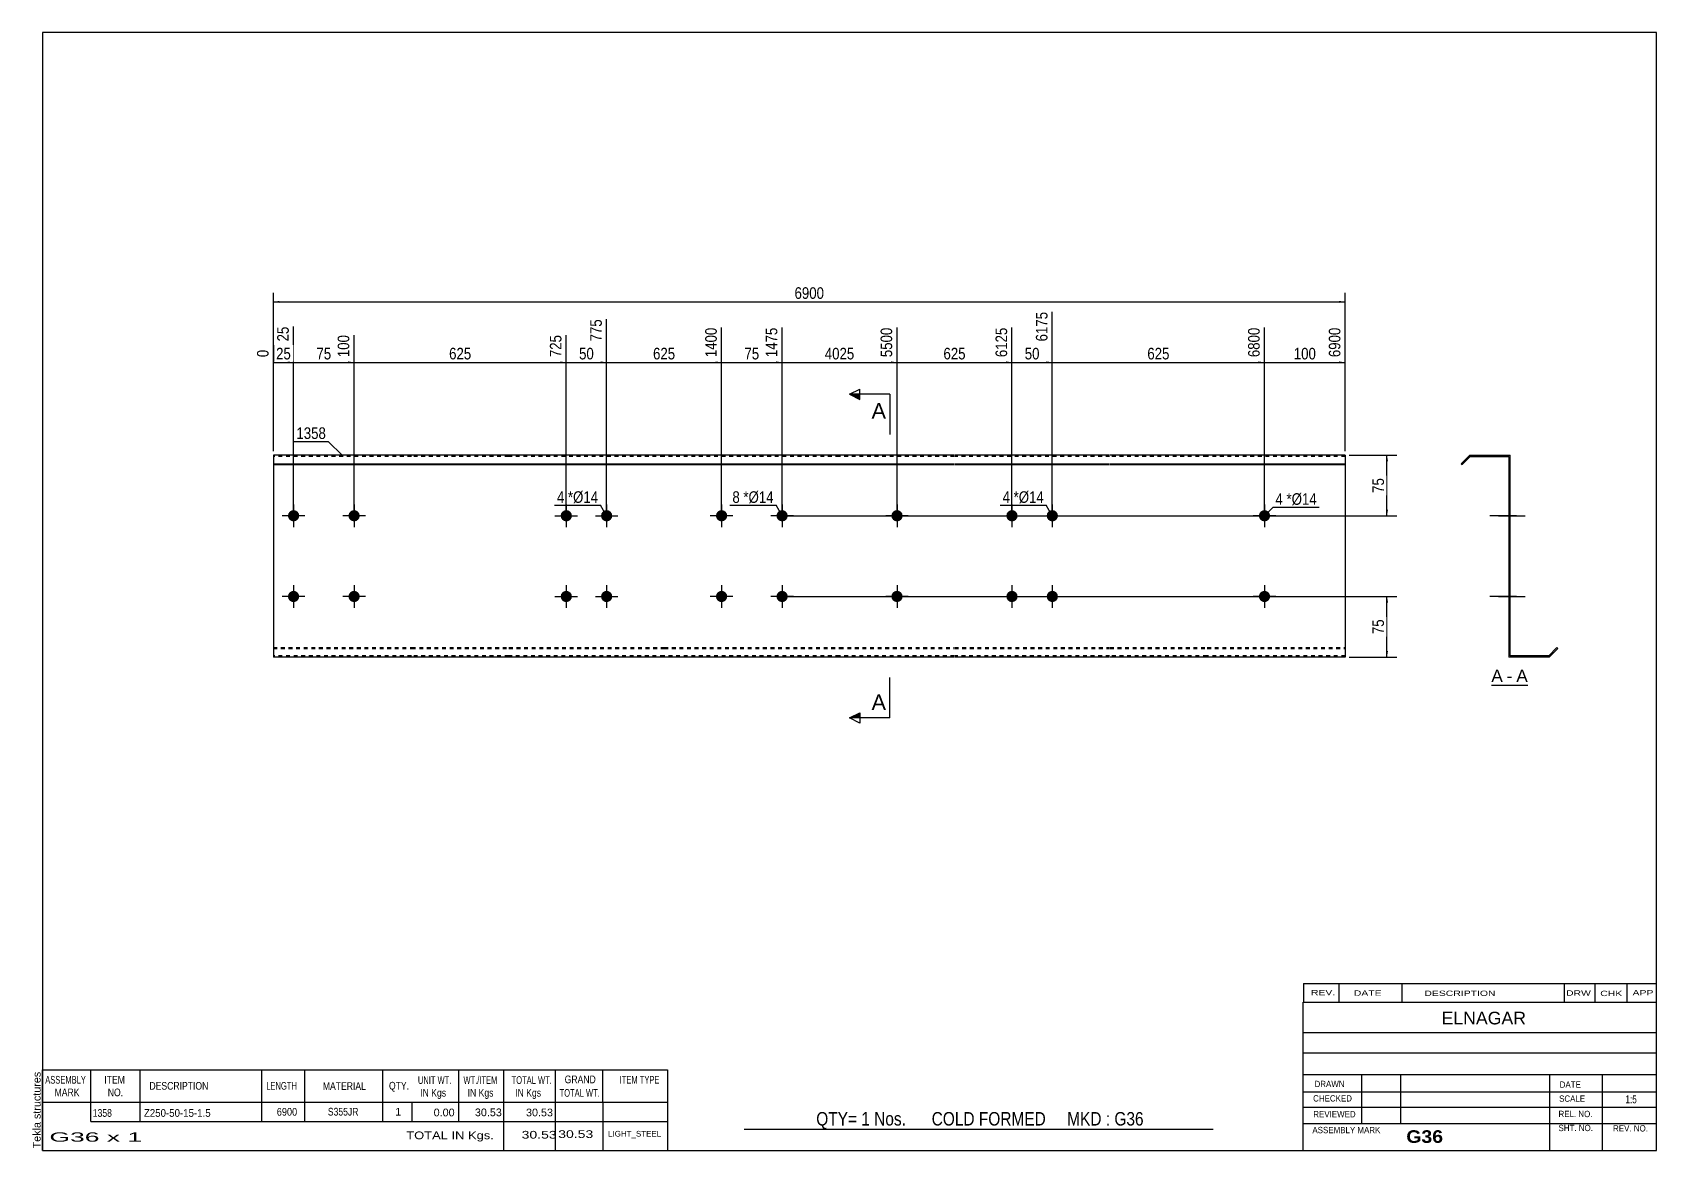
# Model space of a CAD drawing. Header units: millimetres. Extents: x -60 to 343, y -147 to 130.
import ezdxf

# ---------------------------------------------------------------- set-up
doc = ezdxf.new("R2010")
doc.units = ezdxf.units.MM
doc.linetypes.add('DXK_LINE_DOT1', pattern=[1.8814, 0.9407, -0.9407])
doc.styles.add('Arial', font='ARIAL.TTF', dxfattribs={"height": 0.2})
doc.styles.add('Arial Bold', font='ARIALBD.TTF', dxfattribs={"height": 0.2})
doc.styles.add('Arial Narrow', font='ARIALN.TTF', dxfattribs={"height": 0.2})

# ---------------------------------------------------------------- blocks, each defined once
blk = doc.blocks.new('Unknown-629090184-1647')
at = {"color": 5, "linetype": 'Continuous'}
for p, q in [((342.8, 129.75), (-57.2, 129.75)), ((-57.2, 129.75), (-57.2, -147.25)), ((342.8, -147.25), (342.8, 129.75)), ((-57.2, -147.25), (342.8, -147.25))]:
    blk.add_line(p, q, dxfattribs=at)
at = {"color": 174, "linetype": 'Continuous', "style": 'Arial'}
blk.add_text('Tekla structures', height=1.9102, rotation=90, dxfattribs=at).set_placement((-57.7, -146.75))
blk = doc.blocks.new('Unknown-629090184-12 - 1231')
at = {"color": 7, "linetype": 'Continuous'}
blk.add_line((301.86, -31.95), (310.89, -31.95), dxfattribs=at)
at = {"color": 0, "linetype": 'Continuous'}
blk.add_wipeout([(304.7, -31.2), (304.7, -28), (301.86, -28), (301.86, -31.2)], dxfattribs=at)
blk.add_wipeout([(307.08, -31.2), (307.08, -28), (305.66, -28), (305.66, -31.2)], dxfattribs=at)
at = {"color": 96, "linetype": 'Continuous', "style": 'Arial'}
blk.add_text('A', height=3.06, dxfattribs=at).set_placement((301.86, -31.2))
at = {"color": 0, "linetype": 'Continuous'}
blk.add_wipeout([(310.89, -31.2), (310.89, -28), (308.04, -28), (308.04, -31.2)], dxfattribs=at)
at = {"color": 96, "linetype": 'Continuous', "style": 'Arial'}
for s, p in [('A', (308.04, -31.2)), ('-', (305.66, -31.2))]:
    blk.add_text(s, height=3.06, dxfattribs=at).set_placement(p)
blk = doc.blocks.new('Bolt-629090184-1223 - 1203')
at = {"linetype": 'Continuous'}
for points in [[(6.4, 10, -1), (3.6, 10, -1)], [(127.48, 10, -1), (124.68, 10, -1)]]:
    blk.add_hatch(color=3, dxfattribs=at).paths.add_polyline_path(points)
at = {"color": 3, "linetype": 'Continuous'}
for p, q in [((5, 12.8), (5, 7.2)), ((126.08, 12.8), (126.08, 7.2)), ((7.8, 10), (2.2, 10)), ((128.88, 10), (123.28, 10))]:
    blk.add_line(p, q, dxfattribs=at)
blk = doc.blocks.new('Part-629090184-1218 - 1203')
at = {"color": 2, "linetype": 'Continuous'}
for p, q in [((0, 25), (0, -25)), ((34.19, 25), (0, 25)), ((58.29, 25), (34.29, 25)), ((96.78, 25), (58.39, 25)), ((140.27, 25), (96.88, 25)), ((168.76, 25), (140.37, 25)), ((207.25, 25), (168.86, 25)), ((231.35, 25), (207.35, 25)), ((265.64, 25), (231.45, 25)), ((265.64, 25), (265.64, -25)), ((0, 22.88), (34.19, 22.88)), ((0, 22.67), (34.19, 22.67)), ((34.29, 22.88), (58.29, 22.88)), ((34.29, 22.67), (58.29, 22.67)), ((58.39, 22.88), (96.78, 22.88)), ((58.39, 22.67), (96.78, 22.67)), ((96.88, 22.88), (140.27, 22.88)), ((96.88, 22.67), (140.27, 22.67)), ((140.37, 22.88), (168.76, 22.88)), ((140.37, 22.67), (168.76, 22.67)), ((168.86, 22.88), (207.25, 22.88)), ((168.86, 22.67), (207.25, 22.67)), ((207.35, 22.88), (231.35, 22.88)), ((207.35, 22.67), (231.35, 22.67)), ((231.45, 22.88), (265.64, 22.88)), ((231.45, 22.67), (265.64, 22.67)), ((34.19, -25), (0, -25)), ((58.29, -25), (34.29, -25)), ((96.78, -25), (58.39, -25)), ((140.27, -25), (96.88, -25)), ((168.76, -25), (140.37, -25)), ((207.25, -25), (168.86, -25)), ((231.35, -25), (207.35, -25)), ((265.64, -25), (231.45, -25))]:
    blk.add_line(p, q, dxfattribs=at)
at = {"color": 7, "linetype": 'DXK_LINE_DOT1'}
for p, q in [((34.19, 24.7), (0, 24.7)), ((58.29, 24.7), (34.29, 24.7)), ((96.78, 24.7), (58.39, 24.7)), ((140.27, 24.7), (96.88, 24.7)), ((168.76, 24.7), (140.37, 24.7)), ((207.25, 24.7), (168.86, 24.7)), ((231.35, 24.7), (207.35, 24.7)), ((265.64, 24.7), (231.45, 24.7)), ((0, -22.67), (34.19, -22.67)), ((0, -22.88), (34.19, -22.88)), ((34.29, -22.67), (58.29, -22.67)), ((34.29, -22.88), (58.29, -22.88)), ((58.39, -22.67), (96.78, -22.67)), ((58.39, -22.88), (96.78, -22.88)), ((96.88, -22.67), (140.27, -22.67)), ((96.88, -22.88), (140.27, -22.88)), ((140.37, -22.67), (168.76, -22.67)), ((140.37, -22.88), (168.76, -22.88)), ((168.86, -22.67), (207.25, -22.67)), ((168.86, -22.88), (207.25, -22.88)), ((207.35, -22.67), (231.35, -22.67)), ((207.35, -22.88), (231.35, -22.88)), ((231.45, -22.67), (265.64, -22.67)), ((231.45, -22.88), (265.64, -22.88)), ((34.19, -24.7), (0, -24.7)), ((58.29, -24.7), (34.29, -24.7)), ((96.78, -24.7), (58.39, -24.7)), ((140.27, -24.7), (96.88, -24.7)), ((168.76, -24.7), (140.37, -24.7)), ((207.25, -24.7), (168.86, -24.7)), ((231.35, -24.7), (207.35, -24.7)), ((265.64, -24.7), (231.45, -24.7))]:
    blk.add_line(p, q, dxfattribs=at)
blk = doc.blocks.new('Bolt-629090184-1219 - 1203')
at = {"linetype": 'Continuous'}
for points in [[(73.99, 10, -1), (71.19, 10, -1)], [(83.99, 10, -1), (81.19, 10, -1)], [(73.99, -10, -1), (71.19, -10, -1)], [(83.99, -10, -1), (81.19, -10, -1)]]:
    blk.add_hatch(color=3, dxfattribs=at).paths.add_polyline_path(points)
at = {"color": 3, "linetype": 'Continuous'}
for p, q in [((72.59, 12.8), (72.59, 7.2)), ((82.59, 12.8), (82.59, 7.2)), ((69.79, 10), (75.39, 10)), ((79.79, 10), (85.39, 10)), ((72.59, -7.2), (72.59, -12.8)), ((82.59, -7.2), (82.59, -12.8)), ((69.79, -10), (75.39, -10)), ((79.79, -10), (85.39, -10))]:
    blk.add_line(p, q, dxfattribs=at)
blk = doc.blocks.new('Bolt-629090184-1220 - 1203')
at = {"linetype": 'Continuous'}
for points in [[(21.4, -10, -1), (18.6, -10, -1)], [(112.48, -10, -1), (109.68, -10, -1)]]:
    blk.add_hatch(color=3, dxfattribs=at).paths.add_polyline_path(points)
at = {"color": 3, "linetype": 'Continuous'}
for p, q in [((20, -7.2), (20, -12.8)), ((111.08, -7.2), (111.08, -12.8)), ((22.8, -10), (17.2, -10)), ((113.88, -10), (108.28, -10))]:
    blk.add_line(p, q, dxfattribs=at)
blk = doc.blocks.new('Bolt-629090184-1221 - 1203')
at = {"linetype": 'Continuous'}
for points in [[(21.4, 10, -1), (18.6, 10, -1)], [(112.48, 10, -1), (109.68, 10, -1)]]:
    blk.add_hatch(color=3, dxfattribs=at).paths.add_polyline_path(points)
at = {"color": 3, "linetype": 'Continuous'}
for p, q in [((20, 12.8), (20, 7.2)), ((111.08, 12.8), (111.08, 7.2)), ((22.8, 10), (17.2, 10)), ((113.88, 10), (108.28, 10))]:
    blk.add_line(p, q, dxfattribs=at)
blk = doc.blocks.new('Bolt-629090184-1222 - 1203')
at = {"linetype": 'Continuous'}
for points in [[(6.4, -10, -1), (3.6, -10, -1)], [(127.48, -10, -1), (124.68, -10, -1)]]:
    blk.add_hatch(color=3, dxfattribs=at).paths.add_polyline_path(points)
at = {"color": 3, "linetype": 'Continuous'}
for p, q in [((5, -7.2), (5, -12.8)), ((126.08, -7.2), (126.08, -12.8)), ((7.8, -10), (2.2, -10)), ((128.88, -10), (123.28, -10))]:
    blk.add_line(p, q, dxfattribs=at)
blk = doc.blocks.new('Bolt-629090184-1224 - 1203')
at = {"linetype": 'Continuous'}
for points in [[(184.45, 10, -1), (181.65, 10, -1)], [(194.45, 10, -1), (191.65, 10, -1)], [(184.45, -10, -1), (181.65, -10, -1)], [(194.45, -10, -1), (191.65, -10, -1)]]:
    blk.add_hatch(color=3, dxfattribs=at).paths.add_polyline_path(points)
at = {"color": 3, "linetype": 'Continuous'}
for p, q in [((183.05, 12.8), (183.05, 7.2)), ((193.05, 12.8), (193.05, 7.2)), ((180.25, 10), (185.85, 10)), ((190.25, 10), (195.85, 10)), ((183.05, -7.2), (183.05, -12.8)), ((193.05, -7.2), (193.05, -12.8)), ((180.25, -10), (185.85, -10)), ((190.25, -10), (195.85, -10))]:
    blk.add_line(p, q, dxfattribs=at)
blk = doc.blocks.new('Bolt-629090184-1225 - 1203')
at = {"linetype": 'Continuous'}
for points in [[(155.96, -10, -1), (153.16, -10, -1)], [(247.04, -10, -1), (244.24, -10, -1)]]:
    blk.add_hatch(color=3, dxfattribs=at).paths.add_polyline_path(points)
at = {"color": 3, "linetype": 'Continuous'}
for p, q in [((154.56, -7.2), (154.56, -12.8)), ((245.64, -7.2), (245.64, -12.8)), ((157.36, -10), (151.76, -10)), ((248.44, -10), (242.84, -10))]:
    blk.add_line(p, q, dxfattribs=at)
blk = doc.blocks.new('Bolt-629090184-1226 - 1203')
at = {"linetype": 'Continuous'}
for points in [[(155.96, 10, -1), (153.16, 10, -1)], [(247.04, 10, -1), (244.24, 10, -1)]]:
    blk.add_hatch(color=3, dxfattribs=at).paths.add_polyline_path(points)
at = {"color": 3, "linetype": 'Continuous'}
for p, q in [((154.56, 12.8), (154.56, 7.2)), ((245.64, 12.8), (245.64, 7.2)), ((157.36, 10), (151.76, 10)), ((248.44, 10), (242.84, 10))]:
    blk.add_line(p, q, dxfattribs=at)
blk = doc.blocks.new('Part-629090184-1233 - 1231')
at = {"color": 2, "linetype": 'Continuous'}
for p, q in [((296.52, 25), (294.4, 22.88)), ((296.65, 24.7), (294.61, 22.67)), ((296.52, 25), (306.52, 25)), ((296.65, 24.7), (306.22, 24.7)), ((306.22, 24.7), (306.22, -25)), ((306.52, -24.7), (306.52, 25)), ((294.4, 22.88), (294.61, 22.67)), ((316.1, -24.7), (318.13, -22.67)), ((316.22, -25), (318.34, -22.88)), ((318.34, -22.88), (318.13, -22.67)), ((316.22, -25), (306.22, -25)), ((316.1, -24.7), (306.52, -24.7))]:
    blk.add_line(p, q, dxfattribs=at)
blk = doc.blocks.new('Bolt-629090184-1234 - 1231')
at = {"linetype": 'Continuous'}
for points in [[(306.52, 8.6), (306.52, 11.4), (306.22, 11.4), (306.22, 8.6)], [(306.52, 8.6), (306.52, 11.4), (306.22, 11.4), (306.22, 8.6)], [(306.52, -11.4), (306.52, -8.6), (306.22, -8.6), (306.22, -11.4)], [(306.52, -11.4), (306.52, -8.6), (306.22, -8.6), (306.22, -11.4)]]:
    blk.add_hatch(color=3, dxfattribs=at).paths.add_polyline_path(points)
at = {"color": 3, "linetype": 'Continuous'}
for p, q in [((303.62, 10), (310.22, 10)), ((303.62, 10), (310.22, 10)), ((306.22, 11.4), (306.52, 11.4)), ((306.22, 11.4), (306.52, 11.4)), ((306.22, 8.6), (306.52, 8.6)), ((306.22, 8.6), (306.52, 8.6)), ((303.62, -10), (310.22, -10)), ((303.62, -10), (310.22, -10)), ((306.22, -8.6), (306.52, -8.6)), ((306.22, -8.6), (306.52, -8.6)), ((306.22, -11.4), (306.52, -11.4)), ((306.22, -11.4), (306.52, -11.4))]:
    blk.add_line(p, q, dxfattribs=at)
blk = doc.blocks.new('Bolt-629090184-1235 - 1231')
at = {"linetype": 'Continuous'}
blk.add_hatch(color=3, dxfattribs=at).paths.add_polyline_path([(306.52, -11.4), (306.52, -8.6), (306.22, -8.6), (306.22, -11.4)])
blk.add_hatch(color=3, dxfattribs=at).paths.add_polyline_path([(306.52, -11.4), (306.52, -8.6), (306.22, -8.6), (306.22, -11.4)])
at = {"color": 3, "linetype": 'Continuous'}
for p, q in [((308.12, -10), (301.52, -10)), ((308.12, -10), (301.52, -10)), ((306.52, -8.6), (306.22, -8.6)), ((306.52, -8.6), (306.22, -8.6)), ((306.52, -11.4), (306.22, -11.4)), ((306.52, -11.4), (306.22, -11.4))]:
    blk.add_line(p, q, dxfattribs=at)
blk = doc.blocks.new('Bolt-629090184-1236 - 1231')
at = {"linetype": 'Continuous'}
blk.add_hatch(color=3, dxfattribs=at).paths.add_polyline_path([(306.52, 8.6), (306.52, 11.4), (306.22, 11.4), (306.22, 8.6)])
blk.add_hatch(color=3, dxfattribs=at).paths.add_polyline_path([(306.52, 8.6), (306.52, 11.4), (306.22, 11.4), (306.22, 8.6)])
at = {"color": 3, "linetype": 'Continuous'}
for p, q in [((308.12, 10), (301.52, 10)), ((308.12, 10), (301.52, 10)), ((306.52, 11.4), (306.22, 11.4)), ((306.52, 11.4), (306.22, 11.4)), ((306.52, 8.6), (306.22, 8.6)), ((306.52, 8.6), (306.22, 8.6))]:
    blk.add_line(p, q, dxfattribs=at)
blk = doc.blocks.new('Bolt-629090184-1237 - 1231')
at = {"linetype": 'Continuous'}
blk.add_hatch(color=3, dxfattribs=at).paths.add_polyline_path([(306.52, -11.4), (306.52, -8.6), (306.22, -8.6), (306.22, -11.4)])
blk.add_hatch(color=3, dxfattribs=at).paths.add_polyline_path([(306.52, -11.4), (306.52, -8.6), (306.22, -8.6), (306.22, -11.4)])
at = {"color": 3, "linetype": 'Continuous'}
for p, q in [((308.12, -10), (301.52, -10)), ((308.12, -10), (301.52, -10)), ((306.52, -8.6), (306.22, -8.6)), ((306.52, -8.6), (306.22, -8.6)), ((306.52, -11.4), (306.22, -11.4)), ((306.52, -11.4), (306.22, -11.4))]:
    blk.add_line(p, q, dxfattribs=at)
blk = doc.blocks.new('Bolt-629090184-1238 - 1231')
at = {"linetype": 'Continuous'}
blk.add_hatch(color=3, dxfattribs=at).paths.add_polyline_path([(306.52, 8.6), (306.52, 11.4), (306.22, 11.4), (306.22, 8.6)])
blk.add_hatch(color=3, dxfattribs=at).paths.add_polyline_path([(306.52, 8.6), (306.52, 11.4), (306.22, 11.4), (306.22, 8.6)])
at = {"color": 3, "linetype": 'Continuous'}
for p, q in [((308.12, 10), (301.52, 10)), ((308.12, 10), (301.52, 10)), ((306.52, 11.4), (306.22, 11.4)), ((306.52, 11.4), (306.22, 11.4)), ((306.52, 8.6), (306.22, 8.6)), ((306.52, 8.6), (306.22, 8.6))]:
    blk.add_line(p, q, dxfattribs=at)
blk = doc.blocks.new('Bolt-629090184-1239 - 1231')
at = {"linetype": 'Continuous'}
for points in [[(306.52, 8.6), (306.52, 11.4), (306.22, 11.4), (306.22, 8.6)], [(306.52, 8.6), (306.52, 11.4), (306.22, 11.4), (306.22, 8.6)], [(306.52, -11.4), (306.52, -8.6), (306.22, -8.6), (306.22, -11.4)], [(306.52, -11.4), (306.52, -8.6), (306.22, -8.6), (306.22, -11.4)]]:
    blk.add_hatch(color=3, dxfattribs=at).paths.add_polyline_path(points)
at = {"color": 3, "linetype": 'Continuous'}
for p, q in [((303.62, 10), (310.22, 10)), ((303.62, 10), (310.22, 10)), ((306.22, 11.4), (306.52, 11.4)), ((306.22, 11.4), (306.52, 11.4)), ((306.22, 8.6), (306.52, 8.6)), ((306.22, 8.6), (306.52, 8.6)), ((303.62, -10), (310.22, -10)), ((303.62, -10), (310.22, -10)), ((306.22, -8.6), (306.52, -8.6)), ((306.22, -8.6), (306.52, -8.6)), ((306.22, -11.4), (306.52, -11.4)), ((306.22, -11.4), (306.52, -11.4))]:
    blk.add_line(p, q, dxfattribs=at)
blk = doc.blocks.new('Bolt-629090184-1240 - 1231')
at = {"linetype": 'Continuous'}
blk.add_hatch(color=3, dxfattribs=at).paths.add_polyline_path([(306.52, -11.4), (306.52, -8.6), (306.22, -8.6), (306.22, -11.4)])
blk.add_hatch(color=3, dxfattribs=at).paths.add_polyline_path([(306.52, -11.4), (306.52, -8.6), (306.22, -8.6), (306.22, -11.4)])
at = {"color": 3, "linetype": 'Continuous'}
for p, q in [((308.12, -10), (301.52, -10)), ((308.12, -10), (301.52, -10)), ((306.52, -8.6), (306.22, -8.6)), ((306.52, -8.6), (306.22, -8.6)), ((306.52, -11.4), (306.22, -11.4)), ((306.52, -11.4), (306.22, -11.4))]:
    blk.add_line(p, q, dxfattribs=at)
blk = doc.blocks.new('Bolt-629090184-1241 - 1231')
at = {"linetype": 'Continuous'}
blk.add_hatch(color=3, dxfattribs=at).paths.add_polyline_path([(306.52, 8.6), (306.52, 11.4), (306.22, 11.4), (306.22, 8.6)])
blk.add_hatch(color=3, dxfattribs=at).paths.add_polyline_path([(306.52, 8.6), (306.52, 11.4), (306.22, 11.4), (306.22, 8.6)])
at = {"color": 3, "linetype": 'Continuous'}
for p, q in [((308.12, 10), (301.52, 10)), ((308.12, 10), (301.52, 10)), ((306.52, 11.4), (306.22, 11.4)), ((306.52, 11.4), (306.22, 11.4)), ((306.52, 8.6), (306.22, 8.6)), ((306.52, 8.6), (306.22, 8.6))]:
    blk.add_line(p, q, dxfattribs=at)
blk = doc.blocks.new('StraightDimension-629090184-1316 - 1203')
at = {"linetype": 'Continuous'}
for points in [[(275.75, -11.5), (276, -10), (276.25, -11.5)], [(276.25, -23.5), (276, -25), (275.75, -23.5)]]:
    blk.add_hatch(color=7, dxfattribs=at).paths.add_polyline_path(points)
at = {"color": 7, "linetype": 'Continuous'}
for p, q in [((127.08, -10), (278.4, -10)), ((276, -25), (276, -10)), ((266.64, -25), (278.4, -25))]:
    blk.add_line(p, q, dxfattribs=at)
at = {"color": 0}
blk.add_wipeout([(275.85, -15.07), (271.65, -15.07), (271.65, -19.93), (275.85, -19.93)], dxfattribs=at)
at = {"color": 3, "style": 'Arial Narrow'}
blk.add_text('75', height=2.863, rotation=90.0002, dxfattribs=at).set_placement((275.25, -19.33))
blk = doc.blocks.new('StraightDimension-629090184-1254 - 1203')
at = {"linetype": 'Continuous'}
blk.add_hatch(color=7, dxfattribs=at).paths.add_polyline_path([(244.14, 48.25), (245.64, 48), (244.14, 47.75)])
at = {"color": 7, "linetype": 'Continuous'}
for p, q in [((193.05, 11), (193.05, 60.51)), ((245.64, 11), (245.64, 56.61)), ((193.05, 48), (245.64, 48))]:
    blk.add_line(p, q, dxfattribs=at)
at = {"color": 0, "linetype": 'Continuous'}
blk.add_wipeout([(245.04, 57.21), (240.84, 57.21), (240.84, 48.7), (245.04, 48.7)], dxfattribs=at)
at = {"color": 0}
blk.add_wipeout([(222.69, 48.15), (222.69, 52.35), (216, 52.35), (216, 48.15)], dxfattribs=at)
at = {"color": 3, "linetype": 'Continuous', "style": 'Arial Narrow'}
blk.add_text('6800', height=2.863, rotation=90.0002, dxfattribs=at).set_placement((244.44, 49.3))
at = {"color": 3, "style": 'Arial Narrow'}
blk.add_text('625', height=2.863, dxfattribs=at).set_placement((216.6, 48.75))
blk = doc.blocks.new('StraightDimension-629090184-1310 - 1203')
at = {"linetype": 'Continuous'}
for points in [[(275.75, 23.5), (276, 25), (276.25, 23.5)], [(276.25, 11.5), (276, 10), (275.75, 11.5)]]:
    blk.add_hatch(color=7, dxfattribs=at).paths.add_polyline_path(points)
at = {"color": 7, "linetype": 'Continuous'}
for p, q in [((266.64, 25), (278.4, 25)), ((276, 10), (276, 25)), ((127.08, 10), (278.4, 10))]:
    blk.add_line(p, q, dxfattribs=at)
at = {"color": 0}
blk.add_wipeout([(275.85, 19.93), (271.65, 19.93), (271.65, 15.07), (275.85, 15.07)], dxfattribs=at)
at = {"color": 3, "style": 'Arial Narrow'}
blk.add_text('75', height=2.863, rotation=90.0002, dxfattribs=at).set_placement((275.25, 15.67))
blk = doc.blocks.new('StraightDimension-629090184-1253 - 1203')
at = {"linetype": 'Continuous'}
blk.add_hatch(color=7, dxfattribs=at).paths.add_polyline_path([(264.14, 48.25), (265.64, 48), (264.14, 47.75)])
at = {"color": 7, "linetype": 'Continuous'}
for p, q in [((245.64, 11), (245.64, 56.61)), ((265.64, 26), (265.64, 56.61)), ((245.64, 48), (265.64, 48))]:
    blk.add_line(p, q, dxfattribs=at)
at = {"color": 0}
blk.add_wipeout([(258.98, 48.15), (258.98, 52.35), (252.3, 52.35), (252.3, 48.15)], dxfattribs=at)
at = {"color": 3, "style": 'Arial Narrow'}
blk.add_text('100', height=2.863, dxfattribs=at).set_placement((252.9, 48.75))
at = {"color": 0, "linetype": 'Continuous'}
blk.add_wipeout([(265.04, 57.21), (260.84, 57.21), (260.84, 48.7), (265.04, 48.7)], dxfattribs=at)
at = {"color": 3, "linetype": 'Continuous', "style": 'Arial Narrow'}
blk.add_text('6900', height=2.863, rotation=90.0002, dxfattribs=at).set_placement((264.44, 49.3))
blk = doc.blocks.new('StraightDimension-629090184-1255 - 1203')
at = {"linetype": 'Continuous'}
blk.add_hatch(color=7, dxfattribs=at).paths.add_polyline_path([(191.55, 48.25), (193.05, 48), (191.55, 47.75)])
at = {"color": 7, "linetype": 'Continuous'}
for p, q in [((193.05, 11), (193.05, 60.51)), ((183.05, 11), (183.05, 56.61)), ((183.05, 48), (193.05, 48))]:
    blk.add_line(p, q, dxfattribs=at)
at = {"color": 0}
blk.add_wipeout([(190.48, 48.15), (190.48, 52.35), (185.62, 52.35), (185.62, 48.15)], dxfattribs=at)
at = {"color": 0, "linetype": 'Continuous'}
blk.add_wipeout([(192.45, 61.11), (188.25, 61.11), (188.25, 52.6), (192.45, 52.6)], dxfattribs=at)
at = {"color": 3, "linetype": 'Continuous', "style": 'Arial Narrow'}
blk.add_text('6175', height=2.863, rotation=90.0002, dxfattribs=at).set_placement((191.85, 53.2))
at = {"color": 3, "style": 'Arial Narrow'}
blk.add_text('50', height=2.863, dxfattribs=at).set_placement((186.22, 48.75))
blk = doc.blocks.new('StraightDimension-629090184-1256 - 1203')
at = {"linetype": 'Continuous'}
blk.add_hatch(color=7, dxfattribs=at).paths.add_polyline_path([(181.55, 48.25), (183.05, 48), (181.55, 47.75)])
at = {"color": 7, "linetype": 'Continuous'}
for p, q in [((154.56, 11), (154.56, 56.61)), ((183.05, 11), (183.05, 56.61)), ((154.56, 48), (183.05, 48))]:
    blk.add_line(p, q, dxfattribs=at)
at = {"color": 0, "linetype": 'Continuous'}
blk.add_wipeout([(182.45, 57.21), (178.25, 57.21), (178.25, 48.7), (182.45, 48.7)], dxfattribs=at)
at = {"color": 0}
blk.add_wipeout([(172.15, 48.15), (172.15, 52.35), (165.47, 52.35), (165.47, 48.15)], dxfattribs=at)
at = {"color": 3, "linetype": 'Continuous', "style": 'Arial Narrow'}
blk.add_text('6125', height=2.863, rotation=90.0002, dxfattribs=at).set_placement((181.85, 49.3))
at = {"color": 3, "style": 'Arial Narrow'}
blk.add_text('625', height=2.863, dxfattribs=at).set_placement((166.07, 48.75))
blk = doc.blocks.new('StraightDimension-629090184-1257 - 1203')
at = {"linetype": 'Continuous'}
blk.add_hatch(color=7, dxfattribs=at).paths.add_polyline_path([(153.06, 48.25), (154.56, 48), (153.06, 47.75)])
at = {"color": 7, "linetype": 'Continuous'}
for p, q in [((126.08, 11), (126.08, 56.61)), ((154.56, 11), (154.56, 56.61)), ((126.08, 48), (154.56, 48))]:
    blk.add_line(p, q, dxfattribs=at)
at = {"color": 0, "linetype": 'Continuous'}
blk.add_wipeout([(153.96, 57.21), (149.76, 57.21), (149.76, 48.7), (153.96, 48.7)], dxfattribs=at)
at = {"color": 0}
blk.add_wipeout([(144.58, 48.15), (144.58, 52.35), (136.06, 52.35), (136.06, 48.15)], dxfattribs=at)
at = {"color": 3, "linetype": 'Continuous', "style": 'Arial Narrow'}
blk.add_text('5500', height=2.863, rotation=90.0002, dxfattribs=at).set_placement((153.36, 49.3))
at = {"color": 3, "style": 'Arial Narrow'}
blk.add_text('4025', height=2.863, dxfattribs=at).set_placement((136.66, 48.75))
blk = doc.blocks.new('StraightDimension-629090184-1258 - 1203')
at = {"linetype": 'Continuous'}
blk.add_hatch(color=7, dxfattribs=at).paths.add_polyline_path([(124.58, 48.25), (126.08, 48), (124.58, 47.75)])
at = {"color": 7, "linetype": 'Continuous'}
for p, q in [((111.08, 11), (111.08, 56.61)), ((126.08, 11), (126.08, 56.61)), ((111.08, 48), (126.08, 48))]:
    blk.add_line(p, q, dxfattribs=at)
at = {"color": 0}
blk.add_wipeout([(121, 48.15), (121, 52.35), (116.15, 52.35), (116.15, 48.15)], dxfattribs=at)
at = {"color": 0, "linetype": 'Continuous'}
blk.add_wipeout([(125.48, 57.21), (121.28, 57.21), (121.28, 48.7), (125.48, 48.7)], dxfattribs=at)
at = {"color": 3, "linetype": 'Continuous', "style": 'Arial Narrow'}
blk.add_text('1475', height=2.863, rotation=90.0002, dxfattribs=at).set_placement((124.88, 49.3))
at = {"color": 3, "style": 'Arial Narrow'}
blk.add_text('75', height=2.863, dxfattribs=at).set_placement((116.75, 48.75))
blk = doc.blocks.new('StraightDimension-629090184-1259 - 1203')
at = {"linetype": 'Continuous'}
blk.add_hatch(color=7, dxfattribs=at).paths.add_polyline_path([(109.58, 48.25), (111.08, 48), (109.58, 47.75)])
at = {"color": 7, "linetype": 'Continuous'}
for p, q in [((82.59, 11), (82.59, 58.68)), ((111.08, 11), (111.08, 56.61)), ((82.59, 48), (111.08, 48))]:
    blk.add_line(p, q, dxfattribs=at)
at = {"color": 0, "linetype": 'Continuous'}
blk.add_wipeout([(110.48, 57.21), (106.28, 57.21), (106.28, 48.7), (110.48, 48.7)], dxfattribs=at)
at = {"color": 0}
blk.add_wipeout([(100.17, 48.15), (100.17, 52.35), (93.49, 52.35), (93.49, 48.15)], dxfattribs=at)
at = {"color": 3, "linetype": 'Continuous', "style": 'Arial Narrow'}
blk.add_text('1400', height=2.863, rotation=90.0002, dxfattribs=at).set_placement((109.88, 49.3))
at = {"color": 3, "style": 'Arial Narrow'}
blk.add_text('625', height=2.863, dxfattribs=at).set_placement((94.09, 48.75))
blk = doc.blocks.new('StraightDimension-629090184-1260 - 1203')
at = {"linetype": 'Continuous'}
blk.add_hatch(color=7, dxfattribs=at).paths.add_polyline_path([(81.09, 48.25), (82.59, 48), (81.09, 47.75)])
at = {"color": 7, "linetype": 'Continuous'}
for p, q in [((82.59, 11), (82.59, 58.68)), ((72.59, 11), (72.59, 54.78)), ((72.59, 48), (82.59, 48))]:
    blk.add_line(p, q, dxfattribs=at)
at = {"color": 0}
blk.add_wipeout([(80.02, 48.15), (80.02, 52.35), (75.16, 52.35), (75.16, 48.15)], dxfattribs=at)
at = {"color": 0, "linetype": 'Continuous'}
blk.add_wipeout([(81.99, 59.28), (77.79, 59.28), (77.79, 52.6), (81.99, 52.6)], dxfattribs=at)
at = {"color": 3, "linetype": 'Continuous', "style": 'Arial Narrow'}
blk.add_text('775', height=2.863, rotation=90.0002, dxfattribs=at).set_placement((81.39, 53.2))
at = {"color": 3, "style": 'Arial Narrow'}
blk.add_text('50', height=2.863, dxfattribs=at).set_placement((75.76, 48.75))
blk = doc.blocks.new('StraightDimension-629090184-1261 - 1203')
at = {"linetype": 'Continuous'}
blk.add_hatch(color=7, dxfattribs=at).paths.add_polyline_path([(71.09, 48.25), (72.59, 48), (71.09, 47.75)])
at = {"color": 7, "linetype": 'Continuous'}
for p, q in [((20, 11), (20, 54.78)), ((72.59, 11), (72.59, 54.78)), ((20, 48), (72.59, 48))]:
    blk.add_line(p, q, dxfattribs=at)
at = {"color": 0}
blk.add_wipeout([(49.64, 48.15), (49.64, 52.35), (42.95, 52.35), (42.95, 48.15)], dxfattribs=at)
at = {"color": 0, "linetype": 'Continuous'}
blk.add_wipeout([(71.99, 55.38), (67.79, 55.38), (67.79, 48.7), (71.99, 48.7)], dxfattribs=at)
at = {"color": 3, "linetype": 'Continuous', "style": 'Arial Narrow'}
blk.add_text('725', height=2.863, rotation=90.0002, dxfattribs=at).set_placement((71.39, 49.3))
at = {"color": 3, "style": 'Arial Narrow'}
blk.add_text('625', height=2.863, dxfattribs=at).set_placement((43.55, 48.75))
blk = doc.blocks.new('StraightDimension-629090184-1262 - 1203')
at = {"linetype": 'Continuous'}
blk.add_hatch(color=7, dxfattribs=at).paths.add_polyline_path([(18.5, 48.25), (20, 48), (18.5, 47.75)])
at = {"color": 7, "linetype": 'Continuous'}
for p, q in [((5, 11), (5, 56.86)), ((20, 11), (20, 54.78)), ((5, 48), (20, 48))]:
    blk.add_line(p, q, dxfattribs=at)
at = {"color": 0}
blk.add_wipeout([(14.93, 48.15), (14.93, 52.35), (10.07, 52.35), (10.07, 48.15)], dxfattribs=at)
at = {"color": 0, "linetype": 'Continuous'}
blk.add_wipeout([(19.4, 55.38), (15.2, 55.38), (15.2, 48.7), (19.4, 48.7)], dxfattribs=at)
at = {"color": 3, "linetype": 'Continuous', "style": 'Arial Narrow'}
blk.add_text('100', height=2.863, rotation=90.0002, dxfattribs=at).set_placement((18.8, 49.3))
at = {"color": 3, "style": 'Arial Narrow'}
blk.add_text('75', height=2.863, dxfattribs=at).set_placement((10.67, 48.75))
blk = doc.blocks.new('StraightDimension-629090184-1263 - 1203')
at = {"linetype": 'Continuous'}
blk.add_hatch(color=7, dxfattribs=at).paths.add_polyline_path([(3.5, 48.25), (5, 48), (3.5, 47.75)])
at = {"color": 7, "linetype": 'Continuous'}
for p, q in [((5, 11), (5, 56.86)), ((0, 26), (0, 51.13)), ((0, 48), (5, 48))]:
    blk.add_line(p, q, dxfattribs=at)
at = {"color": 0}
blk.add_wipeout([(4.93, 48.15), (4.93, 52.35), (0.07, 52.35), (0.07, 48.15)], dxfattribs=at)
at = {"color": 0, "linetype": 'Continuous'}
blk.add_wipeout([(4.4, 57.46), (0.2, 57.46), (0.2, 52.6), (4.4, 52.6)], dxfattribs=at)
blk.add_wipeout([(-0.6, 51.73), (-4.8, 51.73), (-4.8, 48.7), (-0.6, 48.7)], dxfattribs=at)
at = {"color": 3, "linetype": 'Continuous', "style": 'Arial Narrow'}
for s, height, p in [('25', 2.863, (3.8, 53.2)), ('0', 2.86, (-1.2, 49.3))]:
    blk.add_text(s, height=height, rotation=90.0002, dxfattribs=at).set_placement(p)
at = {"color": 3, "style": 'Arial Narrow'}
blk.add_text('25', height=2.863, dxfattribs=at).set_placement((0.67, 48.75))
blk = doc.blocks.new('StraightDimension-629090184-1322 - 1203')
at = {"linetype": 'Continuous'}
for points in [[(1.5, 62.75), (0, 63), (1.5, 63.25)], [(264.14, 63.25), (265.64, 63), (264.14, 62.75)]]:
    blk.add_hatch(color=7, dxfattribs=at).paths.add_polyline_path(points)
at = {"color": 7, "linetype": 'Continuous'}
for p, q in [((0, 26), (0, 65.25)), ((265.64, 26), (265.64, 65.25)), ((0, 63), (265.64, 63))]:
    blk.add_line(p, q, dxfattribs=at)
at = {"color": 0}
blk.add_wipeout([(137.08, 63.15), (137.08, 67.35), (128.56, 67.35), (128.56, 63.15)], dxfattribs=at)
at = {"color": 3, "style": 'Arial Narrow'}
blk.add_text('6900', height=2.863, dxfattribs=at).set_placement((129.16, 63.75))
blk = doc.blocks.new('CBS_BOM-629090184-1672')
at = {"color": 7, "linetype": 'Continuous'}
for p, q in [((-57.23, -135.28), (-57.23, -127.28)), ((-57.23, -127.28), (97.69, -127.28)), ((-45.23, -135.28), (-45.23, -127.28)), ((-33.04, -135.28), (-33.04, -127.28)), ((-2.88, -135.28), (-2.88, -127.28)), ((7.8, -135.28), (7.8, -127.28)), ((27.12, -135.28), (27.12, -127.28)), ((45.92, -135.28), (45.92, -127.28)), ((57.13, -135.28), (57.13, -127.28)), ((69.92, -135.28), (69.92, -127.28)), ((81.67, -135.28), (81.67, -127.28)), ((97.69, -127.29), (97.69, -135.27)), ((-57.23, -135.28), (97.69, -135.28)), ((-57.23, -140.08), (-57.23, -135.28)), ((-45.23, -140.08), (-45.23, -135.28)), ((-33.04, -140.08), (-33.04, -135.28)), ((-2.88, -140.08), (-2.88, -135.28)), ((7.8, -140.08), (7.8, -135.28)), ((27.12, -140.08), (27.12, -135.28)), ((34.38, -140.08), (34.38, -135.28)), ((45.92, -140.08), (45.92, -135.28)), ((57.13, -140.08), (57.13, -135.28)), ((69.92, -140.08), (69.92, -135.28)), ((81.69, -140.08), (81.69, -135.28)), ((97.69, -135.28), (97.69, -140.08)), ((-57.23, -147.28), (-57.23, -140.1)), ((-45.23, -140.08), (97.69, -140.08)), ((57.13, -147.28), (57.13, -140.1)), ((69.92, -147.28), (69.92, -140.1)), ((81.73, -147.28), (81.73, -140.1)), ((97.69, -140.08), (97.69, -147.28)), ((-57.23, -147.28), (97.69, -147.28))]:
    blk.add_line(p, q, dxfattribs=at)
at = {"color": 3, "linetype": 'Continuous', "style": 'Arial'}
for s, height, width, p in [('ASSEMBLY', 1.91, 0.7, (-56.55, -130.71)), ('ITEM', 1.91, 0.8, (-41.9, -130.71)), ('WT./ITEM', 1.91, 0.7, (47.1, -130.78)), ('GRAND', 1.91, 0.8, (72.19, -130.62)), ('ITEM TYPE', 1.91, 0.7, (85.83, -130.7)), ('MARK', 1.91, 0.8, (-54.23, -133.84)), ('NO.', 1.91, 0.8, (-41.05, -133.84)), ('DESCRIPTION', 1.9102, 0.8, (-30.72, -132.21)), ('LENGTH', 1.91, 0.7, (-1.77, -132.21)), ('MATERIAL', 1.91, 0.8, (12.25, -132.26)), ('QTY.', 1.91, 0.8, (28.64, -132.18)), ('UNIT WT.', 1.91, 0.7, (35.81, -130.78)), ('IN Kgs', 1.91, 0.8, (36.39, -133.92)), ('IN Kgs', 1.91, 0.8, (48.14, -133.92)), ('TOTAL WT.', 1.91, 0.7, (59.04, -130.78)), ('IN Kgs', 1.91, 0.8, (59.93, -133.92)), ('TOTAL WT.', 1.91, 0.7, (70.93, -133.96))]:
    blk.add_text(s, height=height, dxfattribs=dict(at, width=width)).set_placement(p)
at = {"color": 7, "linetype": 'Continuous', "style": 'Arial'}
for s, height, width, p in [('6900', 1.91, 0.85, (0.84, -138.65)), ('S355JR', 1.91, 0.8, (13.49, -138.62)), ('1358', 1.91, 0.8, (-44.77, -138.93)), ('Z250-50-15-1.5', 1.9102, 0.9, (-32.1, -138.93))]:
    blk.add_text(s, height=height, dxfattribs=dict(at, width=width)).set_placement(p)
for s, p in [('1', (30.21, -138.62)), ('30.53', (49.94, -138.78)), ('0.00', (39.72, -138.81)), ('30.53', (62.61, -138.81))]:
    blk.add_text(s, height=1.91, dxfattribs=at).set_placement(p)
at = {"color": 6, "linetype": 'Continuous', "style": 'Arial'}
for s, height, width, p in [('G36 x 1', 2.292, 2.05, (-55.51, -145.09)), ('TOTAL IN Kgs.', 1.9102, 1.2, (32.93, -144.48)), ('30.53', 1.91, 1.3, (61.52, -144.33)), ('30.53', 1.91, 1.3, (70.59, -144.17))]:
    blk.add_text(s, height=height, dxfattribs=dict(at, width=width)).set_placement(p)
blk.add_text('LIGHT_STEEL', height=1.4135, dxfattribs=at).set_placement((82.94, -143.83))
blk = doc.blocks.new('CBS_CALLOFF-629090184-1673')
at = {"color": 7, "linetype": 'Continuous'}
blk.add_line((116.68, -141.98), (232.91, -142), dxfattribs=at)
at = {"color": 3, "linetype": 'Continuous', "style": 'Arial Narrow'}
blk.add_text('QTY= 1 Nos.      COLD FORMED     MKD : G36', height=3.3405, dxfattribs=at).set_placement((134.54, -141.09))
blk = doc.blocks.new('CBS_NAME_BLOG-629090184-1674')
at = {"color": 7, "linetype": 'Continuous'}
for p, q in [((255.21, -110.5), (342.73, -110.5)), ((255.21, -147.21), (255.21, -110.5)), ((255.21, -118.04), (342.73, -118.04)), ((255.28, -123.09), (342.8, -123.09)), ((255.21, -128.46), (342.73, -128.46)), ((269.73, -140.57), (269.73, -128.47)), ((279.42, -140.54), (279.42, -128.47)), ((316.33, -147.21), (316.33, -128.48)), ((329.38, -147.21), (329.38, -128.47)), ((255.22, -132.76), (342.8, -132.74)), ((255.21, -136.51), (342.73, -136.51)), ((255.21, -140.55), (342.73, -140.55)), ((255.21, -147.25), (342.8, -147.25))]:
    blk.add_line(p, q, dxfattribs=at)
at = {"color": 3, "linetype": 'Continuous', "style": 'Arial'}
blk.add_text('ELNAGAR', height=3.133, dxfattribs=at).set_placement((289.53, -116.03))
at = {"color": 3, "linetype": 'Continuous'}
for s, height, style, width, p in [('DRAWN', 1.566, 'Arial', 0.9, (258.04, -131.57)), ('DATE', 1.566, 'Arial', 0.9, (318.8, -131.73)), ('CHECKED', 1.566, 'Arial', 0.9, (257.69, -135.14)), ('SCALE', 1.566, 'Arial', 0.9, (318.65, -135.21)), ('1:5', 1.957, 'Arial Narrow', 0.9, (335.1, -135.57)), ('REVIEWED', 1.566, 'Arial', 0.9, (257.73, -139.06)), ('REL. NO.', 1.566, 'Arial', 0.9, (318.51, -139.01)), ('ASSEMBLY MARK', 1.5663, 'Arial', 0.9, (257.51, -142.99)), ('G36', 3.131, 'Arial Bold', 1.1, (280.79, -145.39)), ('SHT. NO.', 1.566, 'Arial', 0.9, (318.51, -142.48)), ('REV. NO.', 1.566, 'Arial', 0.9, (332.03, -142.57))]:
    blk.add_text(s, height=height, dxfattribs=dict(at, style=style, width=width)).set_placement(p)
blk = doc.blocks.new('CBS_REVISION-629090184-1675')
at = {"color": 7, "linetype": 'Continuous'}
for p, q in [((255.29, -105.87), (342.79, -105.87)), ((255.29, -105.87), (255.29, -110.5)), ((264.09, -105.87), (264.09, -110.5)), ((279.68, -105.87), (279.68, -110.44)), ((319.94, -105.87), (319.94, -110.5)), ((327.48, -105.87), (327.48, -110.5)), ((335.43, -105.87), (335.43, -110.5)), ((255.29, -110.5), (342.79, -110.5))]:
    blk.add_line(p, q, dxfattribs=at)
at = {"color": 7, "style": 'Arial Narrow', "width": 1.7}
for s, height, p in [('REV.', 1.326, (257.15, -108.82)), ('DATE', 1.326, (267.78, -108.94)), ('DESCRIPTION', 1.3257, (285.26, -108.99)), ('DRW', 1.326, (320.37, -108.93)), ('CHK', 1.326, (328.86, -109.02)), ('APP', 1.326, (336.86, -108.87))]:
    blk.add_text(s, height=height, dxfattribs=at).set_placement(p)
blk = doc.blocks.new('Mark-629090184-1348 - 1203')
at = {"color": 0}
blk.add_wipeout([(72.1, 13.2), (72.1, 16.2), (70.27, 16.2), (70.27, 13.2)], dxfattribs=at)
blk.add_wipeout([(72.1, 13.2), (72.1, 16.2), (70.27, 16.2), (70.27, 13.2)], dxfattribs=at)
blk.add_wipeout([(74.27, 13.2), (74.27, 16.2), (73, 16.2), (73, 13.2)], dxfattribs=at)
blk.add_wipeout([(74.27, 13.2), (74.27, 16.2), (73, 16.2), (73, 13.2)], dxfattribs=at)
at = {"color": 3, "style": 'Arial Narrow'}
blk.add_text('4', height=2.86, dxfattribs=at).set_placement((70.27, 13.2))
at = {"color": 0}
blk.add_wipeout([(80.49, 13.2), (80.49, 16.2), (74.27, 16.2), (74.27, 13.2)], dxfattribs=at)
blk.add_wipeout([(80.49, 13.2), (80.49, 16.2), (74.27, 16.2), (74.27, 13.2)], dxfattribs=at)
at = {"color": 7, "linetype": 'Continuous'}
for p in [(69.67, 12.6), (82.59, 10)]:
    blk.add_line(p, (81.09, 12.6), dxfattribs=at)
at = {"color": 3, "style": 'Arial Narrow'}
for s, height, p in [('Ø14', 2.863, (74.27, 13.2)), ('*', 2.86, (73, 13.2))]:
    blk.add_text(s, height=height, dxfattribs=at).set_placement(p)
blk = doc.blocks.new('SectionMark-629090184-1251 - 1203')
at = {"linetype": 'Continuous'}
for points in [[(145.32, 40.1), (145.32, 38.85), (142.82, 40.1)], [(145.32, -38.85), (145.32, -40.1), (142.82, -40.1)]]:
    blk.add_hatch(color=30, dxfattribs=at).paths.add_polyline_path(points)
at = {"color": 30, "linetype": 'Continuous'}
for p, q in [((142.82, 40.1), (145.32, 41.35)), ((145.32, 38.85), (145.32, 41.35)), ((142.82, 40.1), (145.32, 38.85)), ((142.82, -40.1), (145.32, -38.85)), ((145.32, -41.35), (142.82, -40.1)), ((145.32, -38.85), (145.32, -41.35))]:
    blk.add_line(p, q, dxfattribs=at)
at = {"color": 0, "linetype": 'Continuous'}
for points in [[(151.82, 34.1), (151.82, 38.1), (148.26, 38.1), (148.26, 34.1)], [(151.82, -38.1), (151.82, -34.1), (148.26, -34.1), (148.26, -38.1)]]:
    blk.add_wipeout(points, dxfattribs=at)
at = {"color": 30, "linetype": 'Continuous'}
for p, q in [((152.82, 40.1), (142.82, 40.1)), ((152.82, 40.1), (152.82, 30.1)), ((152.82, -40.1), (152.82, -30.1)), ((152.82, -40.1), (142.82, -40.1))]:
    blk.add_line(p, q, dxfattribs=at)
at = {"color": 96, "linetype": 'Continuous', "style": 'Arial'}
for p in [(148.26, 34.1), (148.26, -38.1)]:
    blk.add_text('A', height=3.82, dxfattribs=at).set_placement(p)
blk = doc.blocks.new('Mark-629090184-1325 - 1203')
at = {"color": 0}
blk.add_wipeout([(13.01, 29.04), (13.01, 32.04), (5.7, 32.04), (5.7, 29.04)], dxfattribs=at)
blk.add_wipeout([(13.01, 29.04), (13.01, 32.04), (5.7, 32.04), (5.7, 29.04)], dxfattribs=at)
at = {"color": 7, "linetype": 'Continuous'}
for p in [(5.1, 28.44), (17.15, 24.9)]:
    blk.add_line(p, (13.61, 28.44), dxfattribs=at)
at = {"color": 3, "style": 'Arial Narrow'}
blk.add_text('1358', height=2.863, dxfattribs=at).set_placement((5.7, 29.04))
blk = doc.blocks.new('MarkSet-629090184-1338 - 1203')
at = {"color": 0}
blk.add_wipeout([(115.58, 13.2), (115.58, 16.2), (113.76, 16.2), (113.76, 13.2)], dxfattribs=at)
blk.add_wipeout([(115.58, 13.2), (115.58, 16.2), (113.76, 16.2), (113.76, 13.2)], dxfattribs=at)
blk.add_wipeout([(117.76, 13.2), (117.76, 16.2), (116.48, 16.2), (116.48, 13.2)], dxfattribs=at)
blk.add_wipeout([(117.76, 13.2), (117.76, 16.2), (116.48, 16.2), (116.48, 13.2)], dxfattribs=at)
at = {"color": 3, "style": 'Arial Narrow'}
blk.add_text('8', height=2.86, dxfattribs=at).set_placement((113.76, 13.2))
at = {"color": 0}
blk.add_wipeout([(123.98, 13.2), (123.98, 16.2), (117.76, 16.2), (117.76, 13.2)], dxfattribs=at)
blk.add_wipeout([(123.98, 13.2), (123.98, 16.2), (117.76, 16.2), (117.76, 13.2)], dxfattribs=at)
at = {"color": 7, "linetype": 'Continuous'}
for p in [(113.16, 12.6), (126.08, 10)]:
    blk.add_line(p, (124.58, 12.6), dxfattribs=at)
at = {"color": 3, "style": 'Arial Narrow'}
for s, height, p in [('Ø14', 2.863, (117.76, 13.2)), ('*', 2.86, (116.48, 13.2))]:
    blk.add_text(s, height=height, dxfattribs=at).set_placement(p)
blk = doc.blocks.new('MarkSet-629090184-1345 - 1203')
at = {"color": 0}
blk.add_wipeout([(250.19, 12.72), (250.19, 15.72), (248.36, 15.72), (248.36, 12.72)], dxfattribs=at)
blk.add_wipeout([(250.19, 12.72), (250.19, 15.72), (248.36, 15.72), (248.36, 12.72)], dxfattribs=at)
at = {"color": 7, "linetype": 'Continuous'}
blk.add_line((245.64, 10), (247.76, 12.12), dxfattribs=at)
at = {"color": 0}
blk.add_wipeout([(252.37, 12.72), (252.37, 15.72), (251.09, 15.72), (251.09, 12.72)], dxfattribs=at)
blk.add_wipeout([(252.37, 12.72), (252.37, 15.72), (251.09, 15.72), (251.09, 12.72)], dxfattribs=at)
at = {"color": 3, "style": 'Arial Narrow'}
blk.add_text('4', height=2.86, dxfattribs=at).set_placement((248.36, 12.72))
at = {"color": 0}
blk.add_wipeout([(258.58, 12.72), (258.58, 15.72), (252.37, 15.72), (252.37, 12.72)], dxfattribs=at)
blk.add_wipeout([(258.58, 12.72), (258.58, 15.72), (252.37, 15.72), (252.37, 12.72)], dxfattribs=at)
at = {"color": 7, "linetype": 'Continuous'}
blk.add_line((247.76, 12.12), (259.18, 12.12), dxfattribs=at)
at = {"color": 3, "style": 'Arial Narrow'}
for s, height, p in [('*', 2.86, (251.09, 12.72)), ('Ø14', 2.863, (252.37, 12.72))]:
    blk.add_text(s, height=height, dxfattribs=at).set_placement(p)
blk = doc.blocks.new('Mark-629090184-1349 - 1203')
at = {"color": 0}
blk.add_wipeout([(182.56, 13.2), (182.56, 16.2), (180.73, 16.2), (180.73, 13.2)], dxfattribs=at)
blk.add_wipeout([(182.56, 13.2), (182.56, 16.2), (180.73, 16.2), (180.73, 13.2)], dxfattribs=at)
blk.add_wipeout([(184.74, 13.2), (184.74, 16.2), (183.46, 16.2), (183.46, 13.2)], dxfattribs=at)
blk.add_wipeout([(184.74, 13.2), (184.74, 16.2), (183.46, 16.2), (183.46, 13.2)], dxfattribs=at)
at = {"color": 3, "style": 'Arial Narrow'}
blk.add_text('4', height=2.86, dxfattribs=at).set_placement((180.73, 13.2))
at = {"color": 0}
blk.add_wipeout([(190.95, 13.2), (190.95, 16.2), (184.74, 16.2), (184.74, 13.2)], dxfattribs=at)
blk.add_wipeout([(190.95, 13.2), (190.95, 16.2), (184.74, 16.2), (184.74, 13.2)], dxfattribs=at)
at = {"color": 7, "linetype": 'Continuous'}
for p in [(180.13, 12.6), (193.05, 10)]:
    blk.add_line(p, (191.55, 12.6), dxfattribs=at)
at = {"color": 3, "style": 'Arial Narrow'}
for s, height, p in [('Ø14', 2.863, (184.74, 13.2)), ('*', 2.86, (183.46, 13.2))]:
    blk.add_text(s, height=height, dxfattribs=at).set_placement(p)

msp = doc.modelspace()

# ---------------------------------------------------------------- block references
for name in ['Unknown-629090184-1647', 'Part-629090184-1218 - 1203', 'Part-629090184-1233 - 1231', 'Bolt-629090184-1223 - 1203', 'Bolt-629090184-1221 - 1203', 'Bolt-629090184-1219 - 1203', 'Bolt-629090184-1226 - 1203', 'Bolt-629090184-1224 - 1203', 'Bolt-629090184-1236 - 1231', 'Bolt-629090184-1238 - 1231', 'Bolt-629090184-1241 - 1231', 'Bolt-629090184-1234 - 1231', 'Bolt-629090184-1239 - 1231', 'Bolt-629090184-1222 - 1203', 'Bolt-629090184-1220 - 1203', 'Bolt-629090184-1225 - 1203', 'Bolt-629090184-1235 - 1231', 'Bolt-629090184-1237 - 1231', 'Bolt-629090184-1240 - 1231', 'CBS_REVISION-629090184-1675', 'CBS_NAME_BLOG-629090184-1674', 'CBS_BOM-629090184-1672', 'CBS_CALLOFF-629090184-1673']:
    msp.add_blockref(name, (0, 0))

# ---------------------------------------------------------------- next in the draw order: block references
for name in ['StraightDimension-629090184-1254 - 1203', 'StraightDimension-629090184-1316 - 1203', 'Unknown-629090184-12 - 1231']:
    msp.add_blockref(name, (0, 0))

# ---------------------------------------------------------------- next in the draw order: block references
msp.add_blockref('StraightDimension-629090184-1310 - 1203', (0, 0))

# ---------------------------------------------------------------- next in the draw order: block references
for name in ['StraightDimension-629090184-1255 - 1203', 'StraightDimension-629090184-1253 - 1203']:
    msp.add_blockref(name, (0, 0))

# ---------------------------------------------------------------- next in the draw order: block references
for name in ['StraightDimension-629090184-1256 - 1203', 'MarkSet-629090184-1345 - 1203']:
    msp.add_blockref(name, (0, 0))

# ---------------------------------------------------------------- next in the draw order: block references
for name in ['StraightDimension-629090184-1257 - 1203', 'Mark-629090184-1349 - 1203']:
    msp.add_blockref(name, (0, 0))

# ---------------------------------------------------------------- next in the draw order: block references
msp.add_blockref('StraightDimension-629090184-1258 - 1203', (0, 0))

# ---------------------------------------------------------------- next in the draw order: block references
for name in ['StraightDimension-629090184-1259 - 1203', 'MarkSet-629090184-1338 - 1203']:
    msp.add_blockref(name, (0, 0))

# ---------------------------------------------------------------- next in the draw order: block references
msp.add_blockref('StraightDimension-629090184-1260 - 1203', (0, 0))

# ---------------------------------------------------------------- next in the draw order: block references
msp.add_blockref('StraightDimension-629090184-1261 - 1203', (0, 0))

# ---------------------------------------------------------------- next in the draw order: block references
for name in ['StraightDimension-629090184-1262 - 1203', 'Mark-629090184-1348 - 1203']:
    msp.add_blockref(name, (0, 0))

# ---------------------------------------------------------------- next in the draw order: block references
msp.add_blockref('StraightDimension-629090184-1263 - 1203', (0, 0))

# ---------------------------------------------------------------- next in the draw order: block references
msp.add_blockref('StraightDimension-629090184-1322 - 1203', (0, 0))

# ---------------------------------------------------------------- next in the draw order: block references
for name in ['SectionMark-629090184-1251 - 1203', 'Mark-629090184-1325 - 1203']:
    msp.add_blockref(name, (0, 0))

doc.saveas('drawing.dxf')
